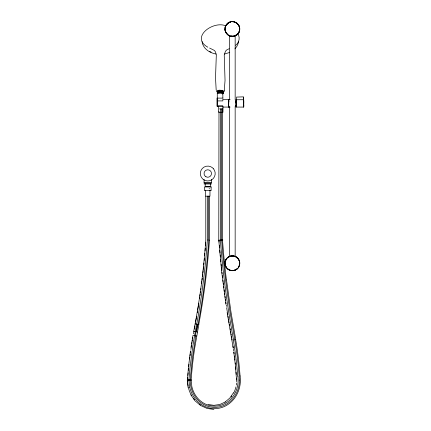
<?xml version="1.0" encoding="UTF-8"?>
<svg xmlns="http://www.w3.org/2000/svg" width="431" height="431" viewBox="0 0 431 431"><rect width="100%" height="100%" fill="white"/><g stroke="black" fill="none" stroke-linecap="round" stroke-linejoin="round"><path stroke-width="0.65" d="M228.419 106.694L228.419 99.755L228.419 106.705L228.419 105.654M228.387 101.797L228.376 99.636L222.843 99.62M228.419 100.445L228.419 100.73M228.419 104.033L228.419 104.884M228.419 102.034L228.419 102.244M228.651 101.635L228.829 99.669L230.127 99.642M228.651 100.795L228.667 106.883M228.845 101.775L228.742 100.084M243.634 105.73L243.612 103.591M243.321 99.755L243.386 96.867L236.554 97.083L236.759 99.755L243.493 99.733L243.526 97.083M243.757 103.208L243.757 101.608M225.171 263.713L225.171 262.802M228.651 105.245L228.742 104.049M243.757 106.683L243.757 102.901M243.757 104.997L243.725 106.996M209.978 190.173L209.956 196.17L205.609 196.17L205.587 190.173M222.989 106.942L222.972 112.27L218.625 112.27L218.603 106.274M228.376 104.054L228.355 102.664M217.267 105.81L222.843 105.81L222.843 107.077L228.376 107.071L228.382 104.507M235.902 107.05L235.935 105.353M228.764 105.757L228.769 105.299M235.946 102.659L235.919 103.591M236.069 106.985L236.091 106.592M228.527 104.011L228.538 103.138M228.538 104.437L228.527 106.177M228.527 102.282L228.527 100.816M228.651 100.159L228.662 99.836M228.376 107.071L228.376 106.732M228.527 105.902L228.527 105.229M224.998 28.521C224.772 31.781 226.932 35.062 230.1 35.972M236.231 103.138L236.274 101.878M237.109 34.717C241.796 31.215 239.922 22.967 234.222 21.782M236.188 100.014L236.204 100.558M243.547 107.077L236.484 107.077L236.42 99.75M239.781 29.453L239.798 28.985M236.263 101.495L236.274 101.14M239.679 264.041L239.614 261.951L238.909 259.904M236.743 35.003C239.2 33.128 240.39 29.674 239.361 26.717M225.208 28.08L225.208 29.793M243.612 100.989L243.558 102.659M228.382 105.353L228.387 106.048M187.7 382.222L187.706 377.378M187.49 379.98L188.395 367.74L190.394 351.545M187.873 375.428L188.11 372.863M191.057 380.271L192.156 368.09A398.621 360.041 -90 0 1 194.71 348.006L198.858 324.495L195.135 323.88L193.691 331.439L195.297 331.574L196.741 324.01A671.498 606.525 -90 0 0 207.359 239.997M188.11 387.647L187.243 380.336L190.136 380.088L192.431 357.865L195.803 335.808L192.959 335.453L190.981 347.515M188.358 370.337L188.546 368.446M188.735 366.657L188.988 364.34M239.426 264.79L239.55 262.474M189.618 359.071L189.866 357.127M190.033 355.834L190.286 353.894M224.233 91.103L225.041 80.392L224.239 54.985L225.467 51.214L226.771 49.899L229.147 48.725M190.464 352.639L190.739 350.753M190.917 349.498L191.192 347.618M191.289 346.971L191.59 345.042M191.795 343.755L191.994 342.462M224.993 28.058C225.402 23.926 229.712 20.796 233.764 21.685M218 91.997L217.488 91.216C218.926 90.305 222.024 90.074 223.032 91.404M192.199 341.196L192.415 339.946M192.63 338.696L192.84 337.451M239.453 30.337L239.555 28.047L238.946 26.027M239.544 30.574L239.663 29.906M193.476 333.863L193.788 332.156M195.281 336.04L197.452 324.495L196.218 324.252M194.376 329.052L194.979 325.901M197.974 324.252L196.531 331.822L197.409 332.053M239.065 265.717L239.189 265.06M230.111 107.077L228.829 107.077L228.818 106.365M235.919 100.348L236.005 99.852M225.165 261.649C223.463 267.371 230.316 272.785 235.536 269.984M225.074 27.595L225.305 26.69C223.064 32.546 230.009 38.671 235.536 35.719M225.074 261.865L225.305 260.96M218.183 92.019L221.798 92.008L223.01 92.6L222.687 93.048M225.661 260.599L225.488 261.278L226.011 259.963M228.538 106.818L228.538 99.981M225.338 27.412L225.666 26.334M225.219 27.153C225.817 24.211 228.522 22.024 231.452 21.695M225.515 260.539L226.954 258.169L229.206 256.526M239.28 31.08L238.79 32.277M217.558 91.959L218.56 91.431L220.812 91.356L223.042 91.954L223.129 92.633M235.094 256.38C229.745 253.827 223.199 259.758 225.289 265.334M225.699 260.195L226.119 259.241M225.456 26.248L225.645 25.822C213.41 20.483 189.985 37.098 207.812 47.2M225.456 260.518L225.747 259.871M239.097 32.153C237.729 34.755 234.906 36.624 231.905 36.409A7.435 7.435 0 0 1 230.52 36.188L229.637 35.902M236.307 99.9L236.323 106.861M228.231 269.364L228.818 269.725L228.387 269.531M238.618 32.422L238.828 32.023M238.365 267.306L238.817 266.487M225.909 25.946L226.135 25.558M216.637 90.774L216.394 91.232L217.025 91.711M226.167 25.316L228.317 23.026M233.462 392.792L229.815 398.055L225.063 402.091M243.601 107.05L243.558 106.365M238.295 33.015L236.931 34.502M226.205 259.478L226.981 258.455M238.526 33.165L237.465 34.41M238.332 33.042L236.791 34.685M226.426 24.669L226.706 24.303M223.139 92.719L223.042 92.04L220.861 91.523L217.757 91.76L217.235 92.148L217.488 92.439M226.62 24.809L228.166 23.199M234.917 48.886L236.829 46.429L237.89 44.204A18.124 13.469 0.4 0 0 238.413 41.651M217.698 92.202L217.251 92.573C217.644 92.072 221.879 91.243 223.317 92.746L222.8 93.382M223.091 92.148L223.091 91.474L221.259 90.887L218.975 90.882L217.456 91.426M217.24 93.112L218.512 92.611L220.764 92.552L222.978 93.338L223.317 92.821C221.836 91.803 218.258 91.437 217.305 92.832M228.953 269.865C231.533 271.201 235.003 270.932 237.12 268.863M235.644 45.309C239.367 42.594 240.326 37.093 237.632 33.332M237.228 268.766C234.125 270.991 238.171 268.583 238.65 267.242C239.868 265.334 240.137 262.883 239.377 260.755C238.09 256.914 233.376 254.748 229.637 256.343L233.478 256.127M236.565 269.402C241.258 266.477 240.649 258.665 235.536 256.526M227.633 23.258L228.387 22.708M227.633 257.528L228.387 256.978M236.323 35.213L237.109 34.712M222.994 92.299C223.549 90.499 218.716 90.731 217.461 91.512L217.747 91.9L217.946 91.415L220.553 91.232L222.897 91.825L219.126 91.431L217.375 91.851L217.418 92.304M236.21 35.035L235.014 35.665M228.376 257.361L229.076 256.914M236.549 35.143L234.642 35.972M217.628 93.198L218.366 92.902M235.951 35.498L236.355 35.261M235.714 35.374L236.231 35.073M235.267 269.876L236.571 269.122M228.365 257.253L229.217 256.768M223.522 91.711L224.152 91.232L224.012 90.747M222.504 94.082L222.865 93.452L221.787 93.058L218.016 93.263M217.962 91.13L217.682 91.539M230.111 256.407L230.537 256.186M225.332 401.951L219.832 404.477L213.927 405.334L208.028 404.477M236.366 269.52L235.057 270.102M222.644 93.387L222.983 93.236L222.708 92.713L220.009 92.245M220.564 92.39C221.243 91.943 223.544 93.742 222.832 92.977C221.518 92.423 217.439 91.83 217.51 93.376M229.718 52.431L224.47 54.053M217.763 92.078L218.14 91.927M228.78 256.747L230.073 256.186M234.152 270.183L234.776 269.946M187.275 379.921L191.095 379.824M229.637 22.078L230.073 21.922M219.702 92.52L220.92 92.482M229.734 256.601L230.386 256.386M217.111 90.553L217.644 90.402M233.888 35.924L231.921 36.161M219.217 92.024L219.853 91.997M225.914 304.378L221.76 272.37L218.765 240.218L218.986 111.597M218.765 240.218L222.633 239.873M233.947 270.291L234.604 270.124M219.508 91.841L221.545 91.851L221.098 91.895M230.154 22.164L230.59 22.056M233.764 36.29L234.227 36.188M230.526 256.062L230.978 255.955M193.691 331.439L195.297 331.584L192.592 347.618L190.012 367.81L188.87 380.25L189.732 387.474M233.769 36.064L233.246 36.145A7.715 7.715 0 0 1 231.048 36.075M231.032 256.229L233.548 256.176M218.77 91.808L219.982 91.728M219.018 90.171L223.145 90.408M219.088 92.789L221.491 92.805L222.978 93.338M221.491 91.593L222.046 91.684M232.832 36.328L230.537 36.123M221.593 91.453L222.003 91.437M231.905 21.598L235.946 22.487M231.7 270.663L233.311 270.63M228.344 103.591L228.355 102.212M223.091 98.117L217.041 98.117L217.041 106.274L222.983 106.274M217.267 100.908L222.843 100.908L222.843 99.755M219.427 108.908L222.843 108.908M204.052 183.046L211.486 183.046M204.052 183.972L211.486 183.972M209.127 188.713L209.649 188.713M221.674 108.908L221.674 240.051L222.843 240.051M222.412 92.169L223.01 92.6M232.837 21.625L233.295 21.663M232.837 21.566L233.306 21.609M234.13 22.126L234.583 22.175M190.136 380.088L191.041 380.201M219.093 91.022L218.129 91.097L220.58 90.903L222.956 91.496M231.038 35.967L231.657 36.048M213.927 409.45L207.063 408.448L200.668 405.517M216.087 54.053C210.479 53.045 204.709 49.791 202.667 44.204A18.124 13.469 -0.4 0 1 202.144 41.645M230.887 270.458C228.462 269.957 226.318 268.201 225.478 265.862M195.803 335.808L196.687 336.04M230.035 270.092L230.957 270.339M234.216 21.809L237.594 23.689M233.586 255.917L234.426 256.181M234.168 21.992L235.671 22.568M209.601 48.056L214.471 50.475L215.543 52.043L216.319 54.985L215.516 77.785L216.179 90.063M229.637 270.167L230.52 270.458L228.818 269.725M222.207 92.008L222.682 92.186M235.342 256.515L236.193 256.876M234.62 256.391L236.005 257.016M209.633 51.397L211.088 52.162M235.822 22.714L236.21 22.94M228.435 35.186L228.834 35.417M227.843 268.933L228.678 269.434M195.34 324.01L195.135 323.88C200.28 296.145 203.836 268.114 205.792 239.975L205.792 196.17M236.312 22.773L236.694 23.037M236.215 257.237L237.255 258.002M227.827 34.485L227.164 33.877M227.633 34.717L228.004 35.003M227.999 269.273L226.097 267.247L225.171 265.108L225.855 266.837M236.651 257.275L237.201 257.706M200.399 405.377L194.936 400.738L190.744 394.688M236.705 257.485L238.327 259.16M227.121 33.92L227.848 34.604M237.115 23.258L239.097 25.817L239.792 28.521M237.578 24.104L237.864 24.443M226.814 33.586L226.054 32.46M226.62 33.165L225.936 32.013M226.092 32.966L226.356 33.354M238.251 24.815L238.542 25.257M238.144 24.793L238.386 25.17M225.871 266.45L226.48 267.462M238.812 25.451L239.016 25.86M236.145 106.683L236.037 104.259M238.548 259.591L238.779 260.103M243.58 99.755L243.757 101.312M239.038 26.345L239.2 26.77M225.305 31.28L225.855 32.567L225.171 30.838M225.731 31.808L225.391 30.779M225.467 30.757L225.585 31.188M225.294 264.709L225.618 265.927M225.483 264.941L225.65 265.652M235.725 339.553L230.941 311.812L226.512 279.978M234.814 339.784L230.025 312.022L225.596 280.139A771.339 696.755 90 0 1 221.674 240.051M233.554 340.016C227.374 306.996 222.892 273.658 220.397 240.159L220.392 108.908M230.574 331.272L230.8 332.522M231.027 333.772L231.248 335.022M231.474 336.272L231.695 337.516M231.921 338.766L232.147 340.016M229.314 324.112L229.54 325.41M230.116 328.67L230.348 329.974M228.78 100.337L228.834 100.649M227.132 312.351L233.214 348.097M226.641 307.691L227.385 312.292M227.595 313.606L227.81 314.921M228.021 316.235L228.231 317.55M228.446 318.865L228.656 320.179M228.872 321.494L229.082 322.808M225.068 30.375L224.95 29.448M224.551 293.064L224.74 294.395M225.025 296.388L225.219 297.719M225.408 299.049L225.596 300.38M225.882 302.373L226.07 303.704M226.264 305.035L226.453 306.36M233.791 352.089L235.251 364.109L236.544 380.034M222.919 280.301L223.075 281.572M223.236 282.844L223.479 284.751M223.721 286.653L223.878 287.924M224.12 289.831L224.362 291.733M191.062 379.932L191.887 386.839A26.075 23.554 -90 0 0 217.72 405.937A26.075 23.554 -90 0 0 238.181 380.05L237.934 376.128M187.857 383.536L188.169 386.16M221.987 272.29L222.143 273.626M222.374 275.63L222.606 277.634M221.13 264.268L221.345 266.272M221.486 267.613L221.771 270.285M220.047 252.981L219.821 250.373M220.241 254.969L220.43 256.962M220.683 259.618L220.877 261.612M218.996 240.159L219.147 242.071M219.406 245.266L219.611 247.82M222.601 239.943L222.611 108.908M240.137 375.94L240.406 380.126A28.532 25.774 90 0 1 217.984 408.383A28.532 25.774 90 0 1 189.742 387.474M236.651 378.089L236.781 380.05A26.075 23.554 -90 0 1 236.716 381.914M228.527 100.536L228.538 104.841M228.662 106.931L228.651 106.161M228.85 100.989L228.742 103.596M239.442 262.813L239.447 263.476M236.086 99.776L236.091 101.01M243.752 99.895L243.757 102.476M236.172 101.328L236.14 106.543M228.651 104.749L228.656 105.525M236.091 100.768L236.091 102.039M236.107 99.873L236.107 106.845M235.159 35.719L235.159 99.674M235.159 106.403L235.159 256.526M229.583 35.719L229.583 99.674M229.583 106.403L229.583 256.526M228.651 99.873L228.651 106.818M228.344 100.353L228.349 100.655M222.843 98.117L222.843 91.819L217.278 91.819L217.278 106.274M211.486 179.49L211.486 182.814L204.052 182.814L204.052 179.49M210.43 183.972L210.43 186.461L205.188 186.461L205.188 183.972M209.568 196.17L209.568 240.099M208.669 196.17L208.669 240.051M207.413 196.17L207.413 240.002M235.94 101.382A3.647 0.7 -85.6 0 1 235.935 102.664M235.757 35.143A5.797 5.797 0 0 1 235.364 35.347M208.787 240.062A672.899 607.979 90 0 1 198.088 324.279M209.471 240.089A674.273 609.008 -90 0 1 198.761 324.473M205.732 242.545A671.52 606.525 -90 0 1 205.49 245.735M205.291 248.288A671.52 606.525 -90 0 1 205.081 250.847M204.86 253.412A671.52 606.525 -90 0 1 204.687 255.33M204.396 258.53A671.52 606.525 -90 0 1 204.213 260.453M203.96 263.007A671.52 606.525 -90 0 1 203.761 264.925M203.561 266.843A671.52 606.525 -90 0 1 203.287 269.402M203.146 270.679A671.52 606.525 -90 0 1 202.856 273.232M202.71 274.509A671.52 606.525 -90 0 1 202.484 276.422M202.252 278.334A671.52 606.525 -90 0 1 202.02 280.247M201.859 281.518A671.52 606.525 -90 0 1 201.616 283.431M200.943 288.522A671.52 606.525 -90 0 1 200.771 289.799M200.507 291.706A671.52 606.525 -90 0 1 200.323 292.978M200.146 294.244A671.52 606.525 -90 0 1 199.865 296.151M199.677 297.422A671.52 606.525 -90 0 1 199.488 298.694M198.81 303.133A671.52 606.525 -90 0 1 198.61 304.399M198.411 305.665A671.52 606.525 -90 0 1 197.689 310.099M197.479 311.365A671.52 606.525 -90 0 1 197.263 312.626M196.611 316.419A671.52 606.525 -90 0 1 195.593 322.097M226.41 279.994A771.711 697.207 -90 0 1 222.504 240.062M235.638 339.574A324.996 293.489 90 0 1 240.051 375.951M233.3 340.07A322.55 291.114 90 0 1 237.675 376.15M232.982 346.023A322.523 291.178 90 0 1 233.29 348.016M233.462 349.158A322.523 291.178 90 0 1 233.704 350.872M233.866 352.014A322.523 291.178 90 0 1 234.103 353.732M234.399 356.022A322.523 291.178 90 0 1 234.545 357.164M234.75 358.888A322.523 291.178 90 0 1 234.884 360.036M235.207 362.902A322.523 291.178 90 0 1 235.326 364.055M235.612 366.926A322.523 291.178 90 0 1 235.827 369.227M236.069 372.109A322.523 291.178 90 0 1 236.253 374.41M234.76 339.795A323.713 292.347 90 0 1 239.415 380.094M239.469 380.088A27.309 24.659 89.9 0 1 214.816 407.397A27.309 24.659 89.9 0 1 190.152 380.088M200.34 404.795A28.532 25.774 90 0 1 199.3 404.095M194.58 399.779A28.532 25.774 90 0 1 193.357 398.255M191.542 395.507A28.532 25.774 90 0 1 190.911 394.354M190.61 393.767A28.532 25.774 90 0 1 188.336 387.474M236.608 383.164A26.075 23.554 -90 0 1 236.35 385.018M235.972 386.839A26.075 23.554 -90 0 1 233.618 393.126M231.91 395.96A26.075 23.554 -90 0 1 231.129 397.026M211.12 186.957L211.12 190.615L204.418 190.615L204.445 186.957L211.12 186.957M236.307 104.841L236.307 105.579L236.307 104.841M228.796 35.487L228.387 35.261L228.791 35.498M229.303 22.466L228.899 22.671A7.171 7.171 0 0 1 229.319 22.498M230.978 21.685L230.526 21.798L230.978 21.69M213.194 168.424L212.51 167.788A7.435 7.435 0 0 0 202.349 168.424A7.435 7.435 0 0 0 202.349 178.606L203.028 179.248A7.435 7.435 0 0 0 213.189 178.606A7.435 7.435 0 0 0 213.189 168.424M205.91 176.737A3.717 3.717 0 0 0 211.486 173.515A3.717 3.717 0 0 0 205.91 170.293A3.717 3.717 0 0 0 205.91 176.737"/></g></svg>
